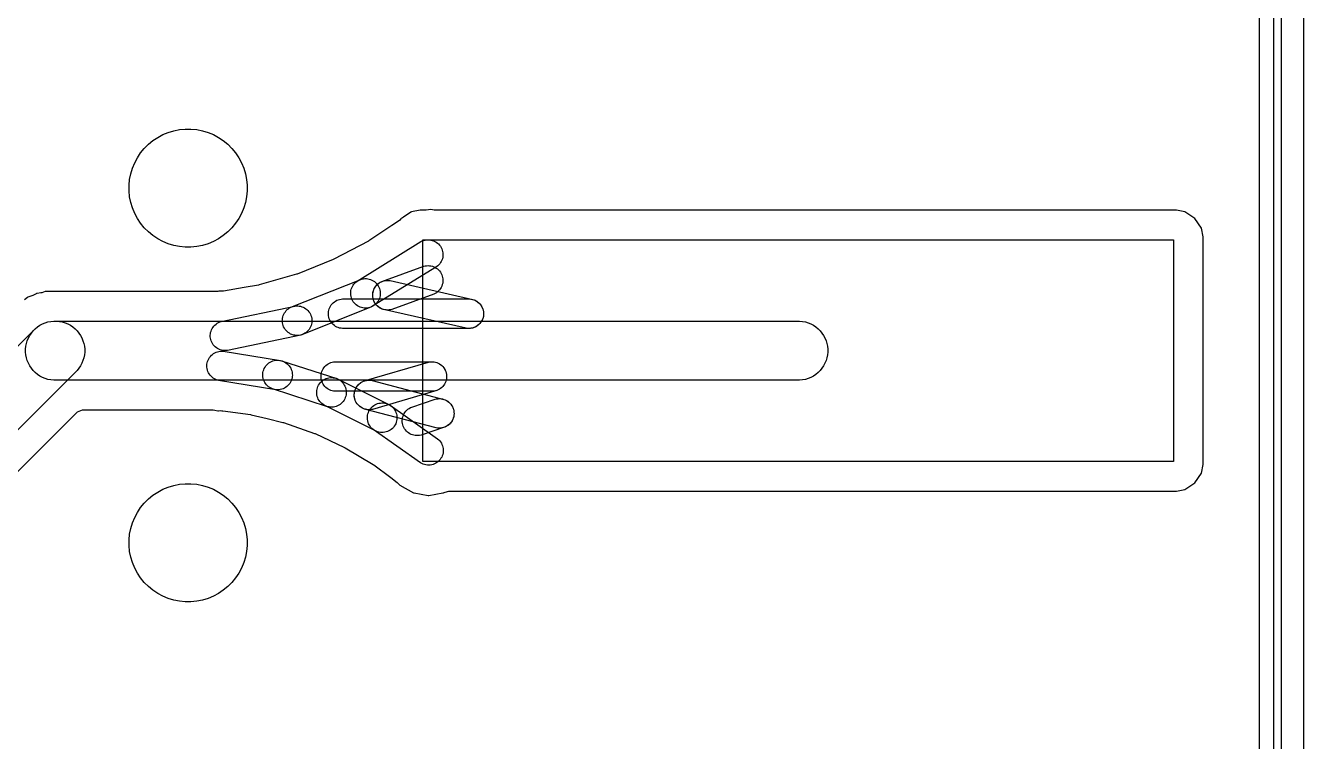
# Model space of a CAD drawing. Extents: x 124579 to 173950, y -108350 to -87650.
# Drawn here: x 165300 to 173950, y -100645 to -95800 of the extents above; entities that cross this region are included whole.
import ezdxf

# ---------------------------------------------------------------- set-up
doc = ezdxf.new("R2010")
doc.units = 0
for name, color, linetype in [('L2D0_Cu1', 1, 'CONTINUOUS'), ('L4D0_Cu2', 2, 'CONTINUOUS'), ('L7D0_Profile1', 3, 'CONTINUOUS')]:
    doc.layers.add(name, color=color, linetype=linetype)

msp = doc.modelspace()

# ---------------------------------------------------------------- linework, layer by layer
at = {"layer": 'L2D0_Cu1'}
for points in [[(173649.5, -91777.902), (173649.5, -104221.634)], [(163760.909, -100305.484), (165651.54, -98414.852), (165686.188, -98400.5), (166568.868, -98400.5), (166581.46, -98402.146), (166601.121, -98407.374), (166605.394, -98406.992), (166605.396, -98406.992), (166616.287, -98406.018), (166627.282, -98406.274), (166635.336, -98407.374), (166822.536, -98432.943), (166827.378, -98433.854), (166934.615, -98459.7), (167041.847, -98485.544), (167046.581, -98486.941), (167254.745, -98559.937), (167259.314, -98561.802), (167459.105, -98655.379), (167463.442, -98657.684), (167652.803, -98770.882), (167656.892, -98773.614), (167771.968, -98859.213), (167814.95, -98891.185), (167822.981, -98898.697), (167832.921, -98910.348), (167925.127, -98962.58), (167929.352, -98963.289), (167929.354, -98963.29), (168025.412, -98979.417), (168025.414, -98979.417), (168029.637, -98980.126), (168124.587, -98962.58), (168129.631, -98961.648), (168129.632, -98961.648), (168133.846, -98960.869), (168139.966, -98957.268), (168164.815, -98950.5), (173089.748, -98950.5), (173148.231, -98938.867), (173214.552, -98894.552), (173258.867, -98828.231), (173270.5, -98769.748), (173270.5, -97230.252), (173258.867, -97171.769), (173214.552, -97105.448), (173148.231, -97061.133), (173089.748, -97049.5), (168065.738, -97049.5), (168054.468, -97048.186), (168053.478, -97047.952), (168042.548, -97045.369), (168012.347, -97048.919), (168010.25, -97049.165), (168004.53, -97049.5), (167970.252, -97049.5), (167911.769, -97061.133), (167907.755, -97063.815), (167857.076, -97097.678), (167851.872, -97100.71), (167842.63, -97105.359), (167839.692, -97108.477), (167832.32, -97116.301), (167823.863, -97123.451), (167779.745, -97152.9), (167624.473, -97256.543), (167620.105, -97259.141), (167387.304, -97381.686), (167382.691, -97383.815), (167260.55, -97432.672), (167138.443, -97481.515), (167133.62, -97483.159), (166880.539, -97554.967), (166875.583, -97556.099), (166779.585, -97572.819), (166639.416, -97597.232), (166628.358, -97597.887), (166618.92, -97597.376), (166613.344, -97597.074), (166609.243, -97598.32), (166604.985, -97598.835), (166604.942, -97598.48), (166598.08, -97599.5), (165436.567, -97599.5), (165432.903, -97600.691), (165432.9, -97600.691), (165409.883, -97608.17), (165402.407, -97609.965), (165378.501, -97613.751), (165378.499, -97613.752), (165374.696, -97614.354), (165371.26, -97616.105), (165371.259, -97616.105), (165349.699, -97627.09), (165342.596, -97630.033), (165315.91, -97638.704), (165312.796, -97640.966), (165312.791, -97640.969), (165293.208, -97655.197)], [(163351.631, -99865.526), (165365.526, -97851.631), (165380.716, -97839.165), (165397.055, -97828.247), (165414.386, -97818.984), (165432.541, -97811.464), (165451.345, -97805.76), (165470.619, -97801.926), (165490.175, -97800), (165509.825, -97800), (165529.381, -97801.926), (165548.655, -97805.76), (165567.459, -97811.464), (165585.614, -97818.984), (165602.945, -97828.247), (165619.284, -97839.165), (165634.474, -97851.631), (165648.369, -97865.526), (165660.835, -97880.716), (165671.753, -97897.055), (165681.016, -97914.386), (165688.536, -97932.541), (165694.24, -97951.345), (165698.074, -97970.619), (165700, -97990.175), (165700, -98009.825), (165698.074, -98029.381), (165694.24, -98048.655), (165688.536, -98067.459), (165681.016, -98085.614), (165671.753, -98102.945), (165660.835, -98119.284), (165648.369, -98134.474), (163634.474, -100148.369)]]:
    msp.add_lwpolyline(points, dxfattribs=at)
for points in [[(166380.373, -97299.518), (166341.308, -97295.671), (166302.808, -97288.013), (166265.244, -97276.618), (166228.978, -97261.596), (166194.359, -97243.091), (166161.72, -97221.283), (166131.376, -97196.38), (166103.62, -97168.624), (166078.717, -97138.28), (166056.909, -97105.641), (166038.404, -97071.022), (166023.382, -97034.756), (166011.987, -96997.192), (166004.329, -96958.692), (166000.482, -96919.627), (166000.482, -96880.373), (166004.329, -96841.308), (166011.987, -96802.808), (166023.382, -96765.244), (166038.404, -96728.978), (166056.909, -96694.359), (166078.717, -96661.72), (166103.62, -96631.376), (166131.376, -96603.62), (166161.72, -96578.717), (166194.359, -96556.909), (166228.978, -96538.404), (166265.244, -96523.382), (166302.808, -96511.987), (166341.308, -96504.329), (166380.373, -96500.482), (166419.627, -96500.482), (166458.692, -96504.329), (166497.192, -96511.987), (166534.756, -96523.382), (166571.022, -96538.404), (166605.641, -96556.909), (166638.28, -96578.717), (166668.624, -96603.62), (166696.38, -96631.376), (166721.283, -96661.72), (166743.091, -96694.359), (166761.596, -96728.978), (166776.618, -96765.244), (166788.013, -96802.808), (166795.671, -96841.308), (166799.518, -96880.373), (166799.518, -96919.627), (166795.671, -96958.692), (166788.013, -96997.192), (166776.618, -97034.756), (166761.596, -97071.022), (166743.091, -97105.641), (166721.283, -97138.28), (166696.38, -97168.624), (166668.624, -97196.38), (166638.28, -97221.283), (166605.641, -97243.091), (166571.022, -97261.596), (166534.756, -97276.618), (166497.192, -97288.013), (166458.692, -97295.671), (166419.627, -97299.518)], [(167602.324, -97712.39), (167592.505, -97712.045), (167582.767, -97710.738), (167573.203, -97708.484), (167563.907, -97705.303), (167554.967, -97701.227), (167546.47, -97696.293), (167538.498, -97690.551), (167531.126, -97684.055), (167524.427, -97676.867), (167518.465, -97669.058), (167513.297, -97660.701), (167508.972, -97651.879), (167505.534, -97642.675), (167503.014, -97633.178), (167501.437, -97623.48), (167500.818, -97613.674), (167501.163, -97603.855), (167502.47, -97594.117), (167504.724, -97584.553), (167507.905, -97575.257), (167511.981, -97566.317), (167516.915, -97557.82), (167522.657, -97549.848), (167529.153, -97542.476), (167536.341, -97535.777), (167544.15, -97529.815), (167976.578, -97262.368), (167985.4, -97258.044), (167994.604, -97254.605), (168004.101, -97252.085), (168013.799, -97250.508), (168023.605, -97249.889), (168033.424, -97250.235), (168043.162, -97251.541), (168052.726, -97253.795), (168062.022, -97256.976), (168070.962, -97261.053), (168079.459, -97265.986), (168087.431, -97271.728), (168094.803, -97278.225), (168101.502, -97285.412), (168107.464, -97293.222), (168112.632, -97301.578), (168116.956, -97310.401), (168120.395, -97319.605), (168122.915, -97329.101), (168124.492, -97338.799), (168125.111, -97348.605), (168124.766, -97358.424), (168123.459, -97368.163), (168121.205, -97377.726), (168118.024, -97387.022), (168113.948, -97395.962), (168109.014, -97404.459), (168103.272, -97412.431), (168096.776, -97419.803), (168089.588, -97426.502), (168081.779, -97432.464), (167649.351, -97699.911), (167640.529, -97704.236), (167631.325, -97707.674), (167621.828, -97710.194), (167612.13, -97711.771)], [(167990, -98750), (167990, -97250), (173070, -97250), (173070, -98750)], [(167750.517, -97725.119), (167740.701, -97724.688), (167730.974, -97723.296), (167721.431, -97720.958), (167712.163, -97717.696), (167703.26, -97713.541), (167694.806, -97708.533), (167686.884, -97702.721), (167679.57, -97696.16), (167672.934, -97688.914), (167667.041, -97681.053), (167661.946, -97672.651), (167657.7, -97663.791), (167654.342, -97654.557), (167651.905, -97645.039), (167650.413, -97635.327), (167649.881, -97625.517), (167650.312, -97615.701), (167651.704, -97605.974), (167654.042, -97596.431), (167657.304, -97587.163), (167661.459, -97578.26), (167666.467, -97569.806), (167672.279, -97561.884), (167678.84, -97554.57), (167686.086, -97547.934), (167693.947, -97542.041), (167702.349, -97536.946), (167711.209, -97532.7), (167995.443, -97429.342), (168004.961, -97426.905), (168014.673, -97425.413), (168024.483, -97424.881), (168034.299, -97425.312), (168044.026, -97426.704), (168053.569, -97429.042), (168062.837, -97432.304), (168071.74, -97436.459), (168080.194, -97441.467), (168088.116, -97447.279), (168095.43, -97453.84), (168102.066, -97461.086), (168107.959, -97468.947), (168113.054, -97477.349), (168117.3, -97486.209), (168120.658, -97495.443), (168123.095, -97504.961), (168124.587, -97514.673), (168125.119, -97524.483), (168124.688, -97534.299), (168123.296, -97544.026), (168120.958, -97553.569), (168117.696, -97562.837), (168113.541, -97571.74), (168108.533, -97580.194), (168102.721, -97588.116), (168096.16, -97595.43), (168088.914, -97602.066), (168081.053, -97607.959), (168072.651, -97613.054), (168063.791, -97617.3), (167779.557, -97720.658), (167770.039, -97723.095), (167760.327, -97724.587)], [(167141.661, -97897.515), (167131.836, -97897.396), (167122.071, -97896.313), (167112.458, -97894.279), (167103.092, -97891.313), (167094.061, -97887.442), (167085.453, -97882.705), (167077.35, -97877.147), (167069.832, -97870.822), (167062.969, -97863.79), (167056.829, -97856.12), (167051.471, -97847.884), (167046.945, -97839.163), (167043.296, -97830.041), (167040.558, -97820.604), (167038.759, -97810.945), (167037.916, -97801.156), (167038.035, -97791.331), (167039.118, -97781.566), (167041.152, -97771.953), (167044.118, -97762.587), (167047.989, -97753.556), (167052.726, -97744.948), (167058.284, -97736.845), (167064.609, -97729.327), (167071.641, -97722.464), (167079.311, -97716.324), (167087.547, -97710.966), (167096.268, -97706.44), (167568.351, -97517.606), (167577.788, -97514.869), (167587.447, -97513.07), (167597.236, -97512.226), (167607.061, -97512.346), (167616.826, -97513.428), (167626.439, -97515.462), (167635.806, -97518.429), (167644.837, -97522.299), (167653.445, -97527.036), (167661.547, -97532.594), (167669.066, -97538.919), (167675.928, -97545.951), (167682.068, -97553.622), (167687.427, -97561.857), (167691.952, -97570.578), (167695.601, -97579.701), (167698.339, -97589.137), (167700.138, -97598.796), (167700.982, -97608.585), (167700.862, -97618.41), (167699.78, -97628.176), (167697.745, -97637.788), (167694.779, -97647.155), (167690.909, -97656.186), (167686.172, -97664.794), (167680.614, -97672.896), (167674.288, -97680.415), (167667.257, -97687.277), (167659.586, -97693.417), (167651.351, -97698.776), (167642.63, -97703.302), (167170.546, -97892.135), (167161.109, -97894.873), (167151.45, -97896.672)], [(168302.199, -97850.096), (168292.377, -97849.83), (168282.628, -97848.602), (167723.047, -97721.425), (167713.726, -97718.318), (167704.754, -97714.314), (167696.217, -97709.449), (167688.199, -97703.77), (167680.776, -97697.333), (167674.019, -97690.2), (167667.994, -97682.439), (167662.759, -97674.124), (167658.364, -97665.336), (167654.852, -97656.16), (167652.256, -97646.684), (167650.601, -97636.999), (167649.904, -97627.199), (167650.17, -97617.377), (167651.398, -97607.628), (167653.575, -97598.047), (167656.682, -97588.726), (167660.686, -97579.754), (167665.551, -97571.217), (167671.23, -97563.199), (167677.667, -97555.776), (167684.8, -97549.019), (167692.561, -97542.994), (167700.876, -97537.759), (167709.664, -97533.364), (167718.84, -97529.852), (167728.316, -97527.256), (167738.001, -97525.601), (167747.801, -97524.904), (167757.623, -97525.17), (167767.372, -97526.398), (168326.953, -97653.575), (168336.274, -97656.682), (168345.246, -97660.686), (168353.783, -97665.551), (168361.801, -97671.23), (168369.224, -97677.667), (168375.981, -97684.8), (168382.006, -97692.561), (168387.241, -97700.876), (168391.636, -97709.664), (168395.148, -97718.84), (168397.744, -97728.316), (168399.399, -97738.001), (168400.096, -97747.801), (168399.83, -97757.623), (168398.602, -97767.372), (168396.425, -97776.953), (168393.318, -97786.274), (168389.314, -97795.246), (168384.449, -97803.783), (168378.77, -97811.801), (168372.333, -97819.224), (168365.2, -97825.981), (168357.439, -97832.006), (168349.124, -97837.241), (168340.336, -97841.636), (168331.16, -97845.148), (168321.684, -97847.744), (168311.999, -97849.399)], [(167445.087, -97850), (167435.309, -97849.037), (167425.673, -97847.12), (167416.27, -97844.268), (167407.193, -97840.508), (167398.528, -97835.876), (167390.358, -97830.418), (167382.763, -97824.184), (167375.816, -97817.237), (167369.582, -97809.642), (167364.124, -97801.472), (167359.492, -97792.807), (167355.732, -97783.73), (167352.88, -97774.327), (167350.963, -97764.691), (167350, -97754.913), (167350, -97745.087), (167350.963, -97735.309), (167352.88, -97725.673), (167355.732, -97716.27), (167359.492, -97707.193), (167364.124, -97698.528), (167369.582, -97690.358), (167375.816, -97682.763), (167382.763, -97675.816), (167390.358, -97669.582), (167398.528, -97664.124), (167407.193, -97659.492), (167416.27, -97655.732), (167425.673, -97652.88), (167435.309, -97650.963), (167445.087, -97650), (168304.913, -97650), (168314.691, -97650.963), (168324.327, -97652.88), (168333.73, -97655.732), (168342.807, -97659.492), (168351.472, -97664.124), (168359.642, -97669.582), (168367.237, -97675.816), (168374.184, -97682.763), (168380.418, -97690.358), (168385.876, -97698.528), (168390.508, -97707.193), (168394.268, -97716.27), (168397.12, -97725.673), (168399.037, -97735.309), (168400, -97745.087), (168400, -97754.913), (168399.037, -97764.691), (168397.12, -97774.327), (168394.268, -97783.73), (168390.508, -97792.807), (168385.876, -97801.472), (168380.418, -97809.642), (168374.184, -97817.237), (168367.237, -97824.184), (168359.642, -97830.418), (168351.472, -97835.876), (168342.807, -97840.508), (168333.73, -97844.268), (168324.327, -97847.12), (168314.691, -97849.037), (168304.913, -97850)], [(166646.164, -98000.047), (166636.376, -97999.189), (166626.72, -97997.376), (166617.287, -97994.626), (166608.17, -97990.964), (166599.455, -97986.426), (166591.228, -97981.055), (166583.566, -97974.904), (166576.544, -97968.032), (166570.229, -97960.504), (166564.683, -97952.394), (166559.958, -97943.779), (166556.101, -97934.743), (166553.147, -97925.372), (166551.127, -97915.756), (166550.059, -97905.989), (166549.953, -97896.164), (166550.811, -97886.376), (166552.624, -97876.72), (166555.374, -97867.287), (166559.036, -97858.17), (166563.574, -97849.455), (166568.945, -97841.228), (166575.096, -97833.566), (166581.968, -97826.544), (166589.496, -97820.229), (166597.606, -97814.683), (166606.221, -97809.958), (166615.257, -97806.101), (166624.628, -97803.147), (167122.212, -97698.59), (167131.979, -97697.522), (167141.804, -97697.416), (167151.591, -97698.274), (167161.248, -97700.087), (167170.68, -97702.838), (167179.798, -97706.5), (167188.512, -97711.038), (167196.74, -97716.408), (167204.402, -97722.559), (167211.424, -97729.432), (167217.739, -97736.959), (167223.285, -97745.069), (167228.01, -97753.684), (167231.867, -97762.721), (167234.82, -97772.092), (167236.841, -97781.707), (167237.909, -97791.474), (167238.015, -97801.299), (167237.157, -97811.087), (167235.344, -97820.743), (167232.593, -97830.176), (167228.931, -97839.293), (167224.393, -97848.008), (167219.023, -97856.236), (167212.872, -97863.898), (167206, -97870.919), (167198.472, -97877.234), (167190.362, -97882.78), (167181.747, -97887.505), (167172.71, -97891.363), (167163.339, -97894.316), (166665.756, -97998.873), (166655.989, -97999.941)], [(165490.175, -98200), (165470.619, -98198.074), (165451.345, -98194.24), (165432.541, -98188.536), (165414.386, -98181.016), (165397.055, -98171.753), (165380.716, -98160.835), (165365.526, -98148.369), (165351.631, -98134.474), (165339.165, -98119.284), (165328.247, -98102.945), (165318.984, -98085.614), (165311.464, -98067.459), (165305.76, -98048.655), (165301.926, -98029.381), (165300, -98009.825), (165300, -97990.175), (165301.926, -97970.619), (165305.76, -97951.345), (165311.464, -97932.541), (165318.984, -97914.386), (165328.247, -97897.055), (165339.165, -97880.716), (165351.631, -97865.526), (165365.526, -97851.631), (165380.716, -97839.165), (165397.055, -97828.247), (165414.386, -97818.984), (165432.541, -97811.464), (165451.345, -97805.76), (165470.619, -97801.926), (165490.175, -97800), (170539.825, -97800), (170559.381, -97801.926), (170578.655, -97805.76), (170597.459, -97811.464), (170615.614, -97818.984), (170632.945, -97828.247), (170649.284, -97839.165), (170664.474, -97851.631), (170678.369, -97865.526), (170690.835, -97880.716), (170701.753, -97897.055), (170711.016, -97914.386), (170718.536, -97932.541), (170724.24, -97951.345), (170728.074, -97970.619), (170730, -97990.175), (170730, -98009.825), (170728.074, -98029.381), (170724.24, -98048.655), (170718.536, -98067.459), (170711.016, -98085.614), (170701.753, -98102.945), (170690.835, -98119.284), (170678.369, -98134.474), (170664.474, -98148.369), (170649.284, -98160.835), (170632.945, -98171.753), (170615.614, -98181.016), (170597.459, -98188.536), (170578.655, -98194.24), (170559.381, -98198.074), (170539.825, -98200)], [(167004.32, -98264.913), (166994.514, -98264.297), (166606.263, -98201.27), (166596.765, -98198.752), (166587.561, -98195.316), (166578.737, -98190.994), (166570.379, -98185.828), (166562.568, -98179.868), (166555.379, -98173.171), (166548.881, -98165.801), (166543.136, -98157.83), (166538.201, -98149.334), (166534.121, -98140.396), (166530.938, -98131.1), (166528.681, -98121.537), (166527.373, -98111.8), (166527.025, -98101.98), (166527.641, -98092.174), (166529.215, -98082.476), (166531.733, -98072.979), (166535.169, -98063.774), (166539.491, -98054.95), (166544.657, -98046.592), (166550.617, -98038.781), (166557.314, -98031.592), (166564.684, -98025.094), (166572.655, -98019.349), (166581.151, -98014.414), (166590.09, -98010.335), (166599.385, -98007.151), (166608.948, -98004.894), (166618.685, -98003.586), (166628.505, -98003.238), (166638.311, -98003.854), (167026.562, -98066.881), (167036.059, -98069.399), (167045.264, -98072.835), (167054.088, -98077.157), (167062.446, -98082.323), (167070.257, -98088.283), (167077.446, -98094.98), (167083.944, -98102.35), (167089.689, -98110.321), (167094.624, -98118.817), (167098.703, -98127.756), (167101.887, -98137.051), (167104.144, -98146.614), (167105.452, -98156.351), (167105.8, -98166.171), (167105.184, -98175.977), (167103.61, -98185.675), (167101.092, -98195.172), (167097.656, -98204.377), (167093.334, -98213.201), (167088.168, -98221.559), (167082.208, -98229.37), (167075.511, -98236.559), (167068.141, -98243.057), (167060.17, -98248.802), (167051.674, -98253.737), (167042.735, -98257.816), (167033.44, -98261), (167023.877, -98263.257), (167014.14, -98264.565)], [(167373.83, -98382.624), (167364.006, -98382.451), (167354.246, -98381.317), (167344.645, -98379.231), (166970.31, -98258.464), (166961.3, -98254.545), (166952.717, -98249.762), (166944.645, -98244.161), (166937.16, -98237.795), (166930.335, -98230.727), (166924.237, -98223.024), (166918.922, -98214.76), (166914.443, -98206.014), (166910.843, -98196.872), (166908.156, -98187.421), (166906.409, -98177.753), (166905.618, -98167.959), (166905.79, -98158.135), (166906.925, -98148.376), (166909.01, -98138.774), (166912.027, -98129.424), (166915.946, -98120.413), (166920.729, -98111.831), (166926.33, -98103.758), (166932.696, -98096.274), (166939.764, -98089.449), (166947.467, -98083.35), (166955.731, -98078.036), (166964.477, -98073.557), (166973.619, -98069.957), (166983.069, -98067.27), (166992.738, -98065.523), (167002.532, -98064.732), (167012.356, -98064.904), (167022.115, -98066.039), (167031.717, -98068.124), (167406.052, -98188.892), (167415.062, -98192.81), (167423.645, -98197.593), (167431.717, -98203.195), (167439.202, -98209.56), (167446.026, -98216.628), (167452.125, -98224.332), (167457.439, -98232.596), (167461.918, -98241.341), (167465.518, -98250.483), (167468.205, -98259.934), (167469.953, -98269.603), (167470.744, -98279.396), (167470.571, -98289.22), (167469.437, -98298.98), (167467.351, -98308.581), (167464.334, -98317.932), (167460.416, -98326.942), (167455.633, -98335.525), (167450.031, -98343.597), (167443.666, -98351.082), (167436.598, -98357.906), (167428.894, -98364.005), (167420.63, -98369.319), (167411.885, -98373.798), (167402.743, -98377.398), (167393.292, -98380.085), (167383.623, -98381.833)], [(167395.087, -98275), (167385.309, -98274.037), (167375.673, -98272.12), (167366.27, -98269.268), (167357.193, -98265.508), (167348.528, -98260.876), (167340.358, -98255.418), (167332.763, -98249.184), (167325.816, -98242.237), (167319.582, -98234.642), (167314.124, -98226.472), (167309.492, -98217.807), (167305.732, -98208.73), (167302.88, -98199.327), (167300.963, -98189.691), (167300, -98179.913), (167300, -98170.087), (167300.963, -98160.309), (167302.88, -98150.673), (167305.732, -98141.27), (167309.492, -98132.193), (167314.124, -98123.528), (167319.582, -98115.358), (167325.816, -98107.763), (167332.763, -98100.816), (167340.358, -98094.582), (167348.528, -98089.124), (167357.193, -98084.492), (167366.27, -98080.732), (167375.673, -98077.88), (167385.309, -98075.963), (167395.087, -98075), (168054.913, -98075), (168064.691, -98075.963), (168074.327, -98077.88), (168083.73, -98080.732), (168092.807, -98084.492), (168101.472, -98089.124), (168109.642, -98094.582), (168117.237, -98100.816), (168124.184, -98107.763), (168130.418, -98115.358), (168135.876, -98123.528), (168140.508, -98132.193), (168144.268, -98141.27), (168147.12, -98150.673), (168149.037, -98160.309), (168150, -98170.087), (168150, -98179.913), (168149.037, -98189.691), (168147.12, -98199.327), (168144.268, -98208.73), (168140.508, -98217.807), (168135.876, -98226.472), (168130.418, -98234.642), (168124.184, -98242.237), (168117.237, -98249.184), (168109.642, -98255.418), (168101.472, -98260.876), (168092.807, -98265.508), (168083.73, -98269.268), (168074.327, -98272.12), (168064.691, -98274.037), (168054.913, -98275)], [(167629.065, -98400.038), (167619.24, -98399.955), (167609.471, -98398.909), (167599.851, -98396.911), (167590.473, -98393.979), (167581.428, -98390.142), (167572.802, -98385.437), (167564.679, -98379.909), (167557.137, -98373.612), (167550.249, -98366.606), (167544.08, -98358.958), (167538.691, -98350.743), (167534.133, -98342.039), (167530.45, -98332.93), (167527.677, -98323.504), (167525.842, -98313.851), (167524.962, -98304.065), (167525.045, -98294.24), (167526.091, -98284.471), (167528.089, -98274.851), (167531.021, -98265.473), (167534.858, -98256.428), (167539.563, -98247.802), (167545.091, -98239.679), (167551.388, -98232.137), (167558.394, -98225.249), (167566.042, -98219.08), (167574.257, -98213.691), (167582.961, -98209.133), (167592.07, -98205.45), (168026.496, -98077.677), (168036.149, -98075.842), (168045.935, -98074.962), (168055.76, -98075.045), (168065.529, -98076.091), (168075.149, -98078.089), (168084.527, -98081.021), (168093.572, -98084.858), (168102.198, -98089.563), (168110.321, -98095.091), (168117.863, -98101.388), (168124.751, -98108.394), (168130.92, -98116.042), (168136.309, -98124.257), (168140.867, -98132.961), (168144.55, -98142.07), (168147.323, -98151.496), (168149.158, -98161.149), (168150.038, -98170.935), (168149.955, -98180.76), (168148.909, -98190.529), (168146.911, -98200.149), (168143.979, -98209.527), (168140.142, -98218.572), (168135.437, -98227.198), (168129.909, -98235.321), (168123.612, -98242.863), (168116.606, -98249.751), (168108.958, -98255.92), (168100.743, -98261.309), (168092.039, -98265.867), (168082.93, -98269.55), (167648.504, -98397.323), (167638.851, -98399.158)], [(167711.621, -98554.014), (167701.82, -98553.321), (167692.134, -98551.672), (167682.657, -98549.081), (167673.479, -98545.573), (167321.595, -98369.819), (167313.278, -98364.589), (167305.513, -98358.568), (167298.376, -98351.815), (167291.935, -98344.395), (167286.253, -98336.38), (167281.383, -98327.846), (167277.374, -98318.876), (167274.263, -98309.556), (167272.08, -98299.976), (167270.847, -98290.229), (167270.575, -98280.407), (167271.268, -98270.606), (167272.917, -98260.92), (167275.508, -98251.442), (167279.016, -98242.265), (167283.406, -98233.475), (167288.637, -98225.157), (167294.658, -98217.393), (167301.411, -98210.256), (167308.83, -98203.815), (167316.846, -98198.132), (167325.38, -98193.263), (167334.35, -98189.253), (167343.67, -98186.142), (167353.249, -98183.96), (167362.997, -98182.727), (167372.819, -98182.455), (167382.62, -98183.147), (167392.306, -98184.797), (167401.783, -98187.388), (167410.961, -98190.896), (167762.845, -98366.649), (167771.162, -98371.88), (167778.927, -98377.901), (167786.064, -98384.654), (167792.505, -98392.073), (167798.187, -98400.089), (167803.057, -98408.623), (167807.066, -98417.593), (167810.177, -98426.913), (167812.36, -98436.492), (167813.593, -98446.24), (167813.865, -98456.062), (167813.172, -98465.863), (167811.523, -98475.549), (167808.932, -98485.026), (167805.424, -98494.204), (167801.034, -98502.994), (167795.803, -98511.311), (167789.782, -98519.076), (167783.029, -98526.213), (167775.61, -98532.654), (167767.594, -98538.336), (167759.06, -98543.206), (167750.09, -98547.215), (167740.77, -98550.326), (167731.191, -98552.509), (167721.443, -98553.742)], [(168098.81, -98525.114), (168089.003, -98524.515), (168079.302, -98522.958), (167594.8, -98395.457), (167585.589, -98392.037), (167576.757, -98387.731), (167568.39, -98382.58), (167560.569, -98376.634), (167553.368, -98369.949), (167546.856, -98362.591), (167541.097, -98354.631), (167536.147, -98346.144), (167532.052, -98337.212), (167528.852, -98327.923), (167526.578, -98318.364), (167525.252, -98308.628), (167524.886, -98298.81), (167525.485, -98289.003), (167527.042, -98279.302), (167529.543, -98269.8), (167532.963, -98260.589), (167537.269, -98251.757), (167542.42, -98243.39), (167548.366, -98235.569), (167555.051, -98228.368), (167562.409, -98221.856), (167570.369, -98216.097), (167578.856, -98211.147), (167587.788, -98207.052), (167597.077, -98203.852), (167606.636, -98201.578), (167616.372, -98200.252), (167626.19, -98199.886), (167635.997, -98200.485), (167645.698, -98202.042), (168130.2, -98329.543), (168139.411, -98332.963), (168148.243, -98337.269), (168156.61, -98342.42), (168164.431, -98348.366), (168171.632, -98355.051), (168178.144, -98362.409), (168183.903, -98370.369), (168188.853, -98378.856), (168192.948, -98387.788), (168196.148, -98397.077), (168198.422, -98406.636), (168199.748, -98416.372), (168200.114, -98426.19), (168199.515, -98435.997), (168197.958, -98445.698), (168195.457, -98455.2), (168192.037, -98464.411), (168187.731, -98473.243), (168182.58, -98481.61), (168176.634, -98489.431), (168169.949, -98496.632), (168162.591, -98503.144), (168154.631, -98508.903), (168146.144, -98513.853), (168137.212, -98517.948), (168127.923, -98521.148), (168118.364, -98523.422), (168108.628, -98524.748)], [(167947.811, -98575.097), (167938.011, -98574.4), (167928.326, -98572.746), (167918.849, -98570.151), (167909.673, -98566.64), (167900.885, -98562.246), (167892.57, -98557.011), (167884.808, -98550.987), (167877.673, -98544.231), (167871.236, -98536.809), (167865.557, -98528.791), (167860.691, -98520.255), (167856.685, -98511.283), (167853.578, -98501.962), (167851.4, -98492.381), (167850.171, -98482.633), (167849.903, -98472.811), (167850.6, -98463.011), (167852.254, -98453.326), (167854.849, -98443.849), (167858.36, -98434.673), (167862.754, -98425.885), (167867.989, -98417.57), (167874.013, -98409.808), (167880.769, -98402.673), (167888.191, -98396.236), (167896.209, -98390.557), (167904.745, -98385.691), (167913.717, -98381.685), (168073.038, -98328.578), (168082.619, -98326.4), (168092.367, -98325.171), (168102.189, -98324.903), (168111.989, -98325.6), (168121.674, -98327.254), (168131.151, -98329.849), (168140.327, -98333.36), (168149.115, -98337.754), (168157.43, -98342.989), (168165.192, -98349.013), (168172.327, -98355.769), (168178.764, -98363.191), (168184.443, -98371.209), (168189.309, -98379.745), (168193.315, -98388.717), (168196.422, -98398.038), (168198.6, -98407.619), (168199.829, -98417.367), (168200.097, -98427.189), (168199.4, -98436.989), (168197.746, -98446.674), (168195.151, -98456.151), (168191.64, -98465.327), (168187.246, -98474.115), (168182.011, -98482.43), (168175.987, -98490.192), (168169.231, -98497.327), (168161.809, -98503.764), (168153.791, -98509.443), (168145.255, -98514.309), (168136.283, -98518.315), (167976.962, -98571.422), (167967.381, -98573.6), (167957.633, -98574.829)], [(168029.528, -98775.077), (168019.706, -98774.829), (168009.955, -98773.618), (168000.37, -98771.458), (167991.043, -98768.369), (167982.064, -98764.38), (167973.519, -98759.531), (167652.109, -98532.798), (167644.674, -98526.375), (167637.905, -98519.254), (167631.866, -98511.503), (167626.616, -98503.198), (167622.205, -98494.419), (167618.676, -98485.249), (167616.063, -98475.777), (167614.39, -98466.095), (167613.675, -98456.296), (167613.924, -98446.474), (167615.134, -98436.723), (167617.294, -98427.138), (167620.383, -98417.811), (167624.372, -98408.832), (167629.221, -98400.287), (167634.885, -98392.258), (167641.309, -98384.823), (167648.43, -98378.053), (167656.18, -98372.015), (167664.485, -98366.764), (167673.265, -98362.354), (167682.435, -98358.825), (167691.906, -98356.211), (167701.588, -98354.539), (167711.387, -98353.824), (167721.21, -98354.072), (167730.96, -98355.283), (167740.545, -98357.443), (167749.872, -98360.532), (167758.852, -98364.521), (167767.397, -98369.37), (168088.806, -98596.103), (168096.241, -98602.526), (168103.011, -98609.647), (168109.049, -98617.398), (168114.3, -98625.703), (168118.71, -98634.483), (168122.24, -98643.652), (168124.853, -98653.124), (168126.525, -98662.806), (168127.24, -98672.605), (168126.992, -98682.427), (168125.781, -98692.178), (168123.621, -98701.763), (168120.532, -98711.09), (168116.543, -98720.069), (168111.694, -98728.614), (168106.03, -98736.643), (168099.607, -98744.078), (168092.486, -98750.848), (168084.735, -98756.886), (168076.43, -98762.137), (168067.65, -98766.547), (168058.481, -98770.077), (168049.009, -98772.69), (168039.327, -98774.362)], [(166380.373, -99699.518), (166341.308, -99695.671), (166302.808, -99688.013), (166265.244, -99676.618), (166228.978, -99661.596), (166194.359, -99643.091), (166161.72, -99621.283), (166131.376, -99596.38), (166103.62, -99568.624), (166078.717, -99538.28), (166056.909, -99505.641), (166038.404, -99471.022), (166023.382, -99434.756), (166011.987, -99397.192), (166004.329, -99358.692), (166000.482, -99319.627), (166000.482, -99280.373), (166004.329, -99241.308), (166011.987, -99202.808), (166023.382, -99165.244), (166038.404, -99128.978), (166056.909, -99094.359), (166078.717, -99061.72), (166103.62, -99031.376), (166131.376, -99003.62), (166161.72, -98978.717), (166194.359, -98956.909), (166228.978, -98938.404), (166265.244, -98923.382), (166302.808, -98911.987), (166341.308, -98904.329), (166380.373, -98900.482), (166419.627, -98900.482), (166458.692, -98904.329), (166497.192, -98911.987), (166534.756, -98923.382), (166571.022, -98938.404), (166605.641, -98956.909), (166638.28, -98978.717), (166668.624, -99003.62), (166696.38, -99031.376), (166721.283, -99061.72), (166743.091, -99094.359), (166761.596, -99128.978), (166776.618, -99165.244), (166788.013, -99202.808), (166795.671, -99241.308), (166799.518, -99280.373), (166799.518, -99319.627), (166795.671, -99358.692), (166788.013, -99397.192), (166776.618, -99434.756), (166761.596, -99471.022), (166743.091, -99505.641), (166721.283, -99538.28), (166696.38, -99568.624), (166668.624, -99596.38), (166638.28, -99621.283), (166605.641, -99643.091), (166571.022, -99661.596), (166534.756, -99676.618), (166497.192, -99688.013), (166458.692, -99695.671), (166419.627, -99699.518)]]:
    msp.add_lwpolyline(points, close=True, dxfattribs=at)
at = {"layer": 'L4D0_Cu2'}
for points in [[(173649.5, -91777.902), (173649.5, -104221.634)], [(173799.5, -91776.445), (173799.5, -104239.949)]]:
    msp.add_lwpolyline(points, dxfattribs=at)
for points in [[(166380.373, -97299.518), (166341.308, -97295.671), (166302.808, -97288.013), (166265.244, -97276.618), (166228.978, -97261.596), (166194.359, -97243.091), (166161.72, -97221.283), (166131.376, -97196.38), (166103.62, -97168.624), (166078.717, -97138.28), (166056.909, -97105.641), (166038.404, -97071.022), (166023.382, -97034.756), (166011.987, -96997.192), (166004.329, -96958.692), (166000.482, -96919.627), (166000.482, -96880.373), (166004.329, -96841.308), (166011.987, -96802.808), (166023.382, -96765.244), (166038.404, -96728.978), (166056.909, -96694.359), (166078.717, -96661.72), (166103.62, -96631.376), (166131.376, -96603.62), (166161.72, -96578.717), (166194.359, -96556.909), (166228.978, -96538.404), (166265.244, -96523.382), (166302.808, -96511.987), (166341.308, -96504.329), (166380.373, -96500.482), (166419.627, -96500.482), (166458.692, -96504.329), (166497.192, -96511.987), (166534.756, -96523.382), (166571.022, -96538.404), (166605.641, -96556.909), (166638.28, -96578.717), (166668.624, -96603.62), (166696.38, -96631.376), (166721.283, -96661.72), (166743.091, -96694.359), (166761.596, -96728.978), (166776.618, -96765.244), (166788.013, -96802.808), (166795.671, -96841.308), (166799.518, -96880.373), (166799.518, -96919.627), (166795.671, -96958.692), (166788.013, -96997.192), (166776.618, -97034.756), (166761.596, -97071.022), (166743.091, -97105.641), (166721.283, -97138.28), (166696.38, -97168.624), (166668.624, -97196.38), (166638.28, -97221.283), (166605.641, -97243.091), (166571.022, -97261.596), (166534.756, -97276.618), (166497.192, -97288.013), (166458.692, -97295.671), (166419.627, -97299.518)], [(166380.373, -99699.518), (166341.308, -99695.671), (166302.808, -99688.013), (166265.244, -99676.618), (166228.978, -99661.596), (166194.359, -99643.091), (166161.72, -99621.283), (166131.376, -99596.38), (166103.62, -99568.624), (166078.717, -99538.28), (166056.909, -99505.641), (166038.404, -99471.022), (166023.382, -99434.756), (166011.987, -99397.192), (166004.329, -99358.692), (166000.482, -99319.627), (166000.482, -99280.373), (166004.329, -99241.308), (166011.987, -99202.808), (166023.382, -99165.244), (166038.404, -99128.978), (166056.909, -99094.359), (166078.717, -99061.72), (166103.62, -99031.376), (166131.376, -99003.62), (166161.72, -98978.717), (166194.359, -98956.909), (166228.978, -98938.404), (166265.244, -98923.382), (166302.808, -98911.987), (166341.308, -98904.329), (166380.373, -98900.482), (166419.627, -98900.482), (166458.692, -98904.329), (166497.192, -98911.987), (166534.756, -98923.382), (166571.022, -98938.404), (166605.641, -98956.909), (166638.28, -98978.717), (166668.624, -99003.62), (166696.38, -99031.376), (166721.283, -99061.72), (166743.091, -99094.359), (166761.596, -99128.978), (166776.618, -99165.244), (166788.013, -99202.808), (166795.671, -99241.308), (166799.518, -99280.373), (166799.518, -99319.627), (166795.671, -99358.692), (166788.013, -99397.192), (166776.618, -99434.756), (166761.596, -99471.022), (166743.091, -99505.641), (166721.283, -99538.28), (166696.38, -99568.624), (166668.624, -99596.38), (166638.28, -99621.283), (166605.641, -99643.091), (166571.022, -99661.596), (166534.756, -99676.618), (166497.192, -99688.013), (166458.692, -99695.671), (166419.627, -99699.518)]]:
    msp.add_lwpolyline(points, close=True, dxfattribs=at)
at = {"layer": 'L7D0_Profile1'}
for points in [[(173750, -104254.913), (173750, -91745.087)], [(173950, -91745.087), (173950, -104254.913)]]:
    msp.add_lwpolyline(points, dxfattribs=at)

doc.saveas('drawing.dxf')
